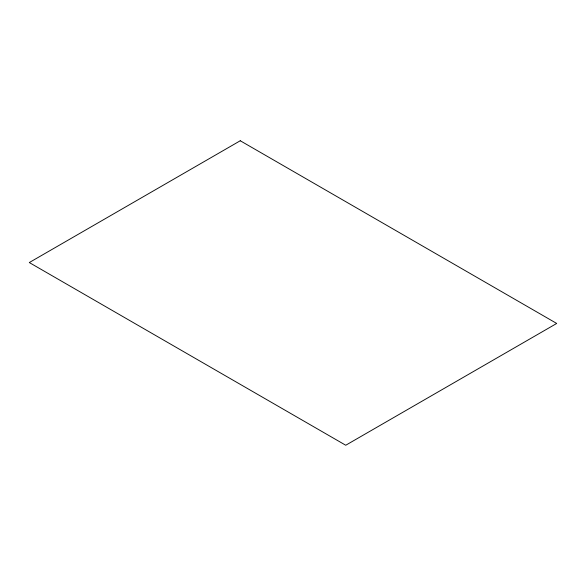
<?xml version="1.0" encoding="UTF-8"?>
<svg xmlns="http://www.w3.org/2000/svg" width="586" height="586" viewBox="0 0 586 586"><rect width="100%" height="100%" fill="white"/><g stroke="black" fill="none" stroke-linecap="round" stroke-linejoin="round"><path stroke-width="0.88" d="M240.26 140.757L29.3 262.55L345.74 445.243L556.7 323.45L240.26 140.757"/></g></svg>
